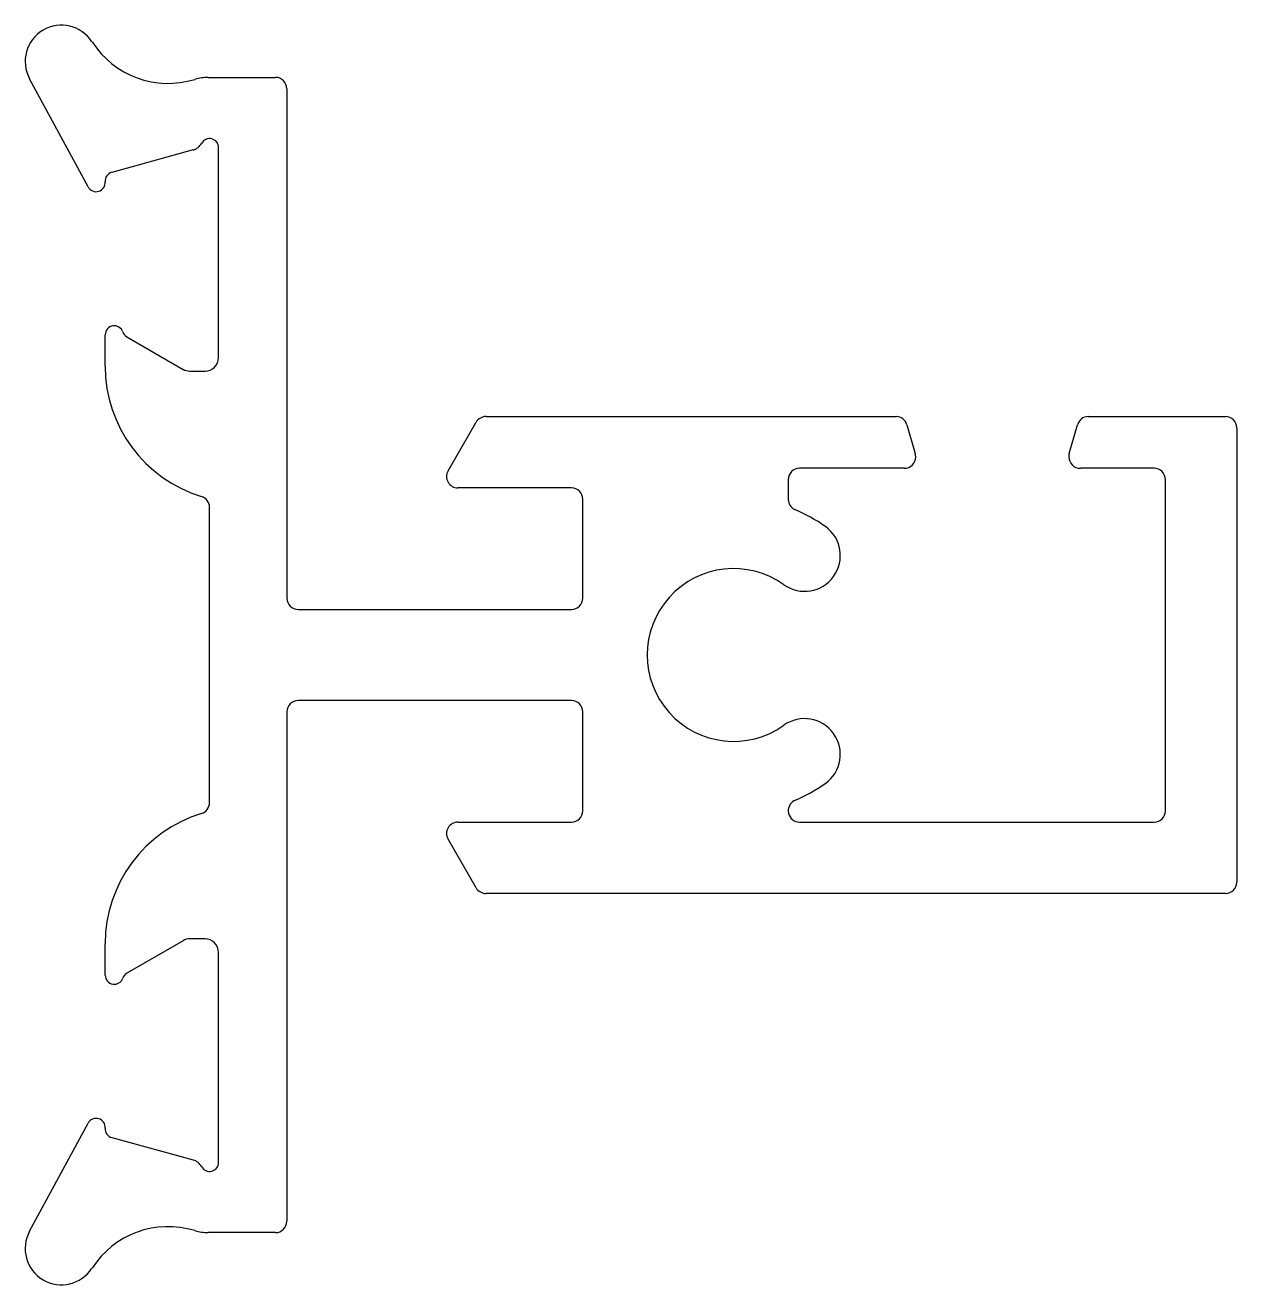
# Model space of a CAD drawing. Extents: x -15.4 to 11.2, y -14.3 to 13.4.
import ezdxf

# ---------------------------------------------------------------- set-up
doc = ezdxf.new("R2010")
doc.units = 0
doc.layers.get('0').update_dxf_attribs({"linetype": 'CONTINUOUS'})

msp = doc.modelspace()

# ---------------------------------------------------------------- linework, layer by layer
for p, q in [((-14.056, 9.883), (-15.344, 12.261)), ((-11.418, 12.291), (-9.937, 12.291)), ((-9.687, 12.041), (-9.687, 0.839)), ((-11.746, 10.695), (-13.536, 10.203)), ((-11.187, 6.131), (-11.187, 10.746)), ((-13.681, 5.938), (-13.681, 6.629)), ((-13.203, 6.584), (-11.969, 5.871)), ((-11.819, 5.831), (-11.486, 5.831)), ((-5.304, 4.834), (3.714, 4.834)), ((7.935, 4.834), (10.955, 4.834)), ((-6.141, 3.639), (-5.524, 4.707)), ((3.951, 4.651), (4.134, 4.019)), ((7.52, 4.019), (7.703, 4.651)), ((11.205, 4.584), (11.205, -5.406)), ((3.89, 3.694), (1.59, 3.694)), ((9.385, 3.694), (7.764, 3.694)), ((1.34, 3.444), (1.34, 3.008)), ((9.635, -3.836), (9.635, 3.444)), ((-3.427, 3.264), (-5.924, 3.264)), ((-11.386, -0.411), (-11.386, 2.838)), ((-3.177, 0.839), (-3.177, 3.014)), ((-9.437, 0.589), (-3.427, 0.589)), ((-11.386, -3.66), (-11.386, -0.411)), ((-9.687, -1.661), (-9.687, -12.864)), ((-3.427, -1.411), (-9.437, -1.411)), ((-3.177, -3.837), (-3.177, -1.661)), ((-5.924, -4.087), (-3.427, -4.087)), ((1.59, -4.087), (9.385, -4.086)), ((-5.524, -5.53), (-6.141, -4.462)), ((10.955, -5.656), (-5.304, -5.657)), ((-13.681, -7.452), (-13.681, -6.761)), ((-11.969, -6.694), (-13.203, -7.407)), ((-11.486, -6.654), (-11.819, -6.654)), ((-11.187, -11.569), (-11.187, -6.953)), ((-15.344, -13.084), (-14.056, -10.706)), ((-13.536, -11.026), (-11.746, -11.517)), ((-9.937, -13.114), (-11.418, -13.114))]:
    msp.add_line(p, q)
for centre, radius, start, end in [((-14.642, 12.642), 0.798, 32.8062, 208.4364), ((-12.294, 14.155), 1.995, 212.8062, 287.0289), ((-11.418, 11.293), 0.998, 90, 107.0289), ((-9.937, 12.041), 0.25, 360, 90), ((-11.825, 10.983), 0.299, 285.3574, 331.601), ((-11.386, 10.746), 0.2, 0, 151.601), ((-13.881, 9.978), 0.2, 208.4364, 4.6891), ((-13.483, 10.011), 0.2, 105.3574, 184.6891), ((-13.481, 6.629), 0.2, 18.5904, 180), ((-13.103, 6.757), 0.2, 198.5904, 240), ((-11.486, 6.131), 0.299, 270, 0), ((-10.688, 5.938), 2.993, 180.0001, 253.0038), ((-11.819, 6.131), 0.299, 240, 270), ((-5.304, 4.58), 0.254, 90, 150), ((3.707, 4.58), 0.254, 16.1443, 88.3952), ((7.947, 4.58), 0.254, 92.499, 163.8557), ((10.955, 4.584), 0.25, 0, 90), ((3.89, 3.948), 0.254, 270, 0), ((3.89, 3.948), 0.254, 0, 16.1443), ((7.764, 3.948), 0.254, 163.8557, 180), ((7.764, 3.948), 0.254, 180, 270), ((-5.924, 3.514), 0.25, 150, 269.9999), ((1.59, 3.444), 0.25, 90, 180), ((9.385, 3.444), 0.25, 360, 90.0001), ((-11.636, 2.838), 0.249, 0, 73.0038), ((-3.427, 3.014), 0.25, 360, 90), ((1.59, 3.014), 0.25, 181.2934, 244.0336), ((0.139, -0.411), 3.47, 54.4669, 67.2701), ((1.7, 1.774), 0.785, 234.467, 54.4669), ((0.139, -0.411), 1.9, 54.4669, 305.5331), ((-9.437, 0.839), 0.25, 180, 270), ((-3.427, 0.839), 0.25, 270, 0), ((-9.437, -1.661), 0.25, 90, 180), ((-3.427, -1.661), 0.25, 360, 90), ((1.7, -2.596), 0.785, 305.5331, 125.533), ((0.139, -0.411), 3.47, 292.7299, 305.5331), ((-11.636, -3.66), 0.249, 286.9962, 0), ((-3.427, -3.837), 0.25, 270, 0), ((1.59, -3.837), 0.25, 115.9664, 270), ((9.385, -3.836), 0.25, 270, 360), ((-10.688, -6.761), 2.993, 106.9962, 179.9999), ((-5.924, -4.337), 0.25, 90.0001, 210), ((-5.304, -5.403), 0.254, 210, 270), ((10.955, -5.406), 0.25, 270, 360), ((-11.819, -6.953), 0.299, 90, 120), ((-11.486, -6.953), 0.299, 360, 90), ((-13.481, -7.452), 0.2, 180, 341.4096), ((-13.103, -7.579), 0.2, 120, 161.4096), ((-13.881, -10.801), 0.2, 355.3109, 151.5636), ((-13.483, -10.833), 0.2, 175.3109, 254.6426), ((-11.825, -11.806), 0.299, 28.399, 74.6426), ((-11.386, -11.569), 0.2, 208.399, 360), ((-12.294, -14.978), 1.995, 72.9711, 147.1938), ((-9.937, -12.864), 0.25, 270, 0), ((-14.642, -13.464), 0.798, 151.5636, 327.1938), ((-11.418, -12.116), 0.998, 252.9711, 270)]:
    msp.add_arc(centre, radius, start, end)

doc.saveas('drawing.dxf')
